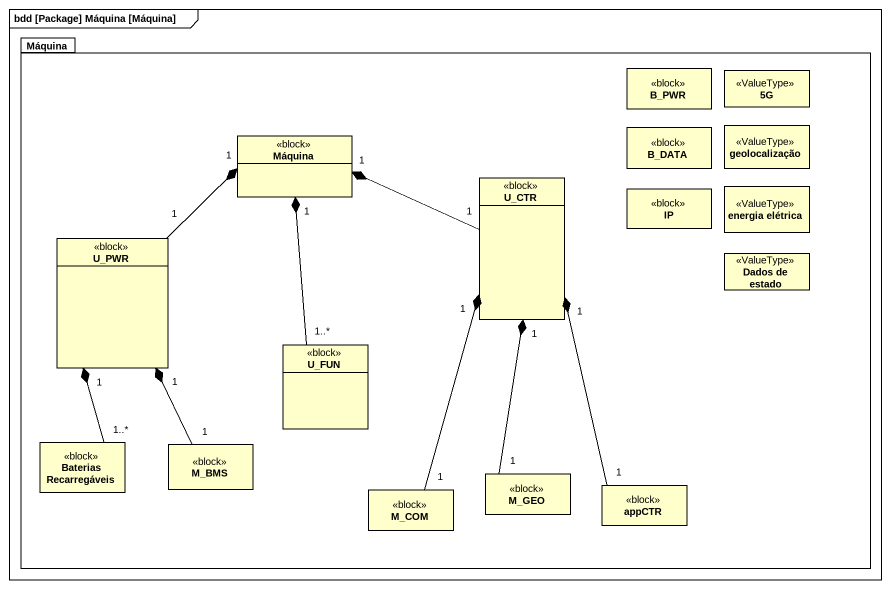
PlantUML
@startuml
mainframe bdd [Package] Máquina [Máquina]
hide circle
hide empty members
package Máquina {
  class B_PWR <<block>>
  class "5G" as c5G <<ValueType>>
  class "Máquina" as Máquina_2 <<block>>
  class B_DATA <<block>>
  class geolocalização <<ValueType>>
  class U_CTR <<block>>
  class IP <<block>>
  class "energia elétrica" as energia_elétrica <<ValueType>>
  class U_PWR <<block>>
  class "Dados de estado" as Dados_de_estado <<ValueType>>
  class U_FUN <<block>>
  class "Baterias Recarregáveis" as Baterias_Recarregáveis <<block>>
  class M_BMS <<block>>
  class M_GEO <<block>>
  class M_COM <<block>>
  class appCTR <<block>>
}
U_CTR "1" -left-* "1" Máquina_2
U_PWR "1" -up-* "1" Máquina_2
U_FUN "1..*" -up-* "1" Máquina_2
Baterias_Recarregáveis "1..*" -up-* "1" U_PWR
M_BMS "1" -up-* "1" U_PWR
M_GEO "1" -up-* "1" U_CTR
M_COM "1" -up-* "1" U_CTR
appCTR "1" -up-* "1" U_CTR
@enduml
